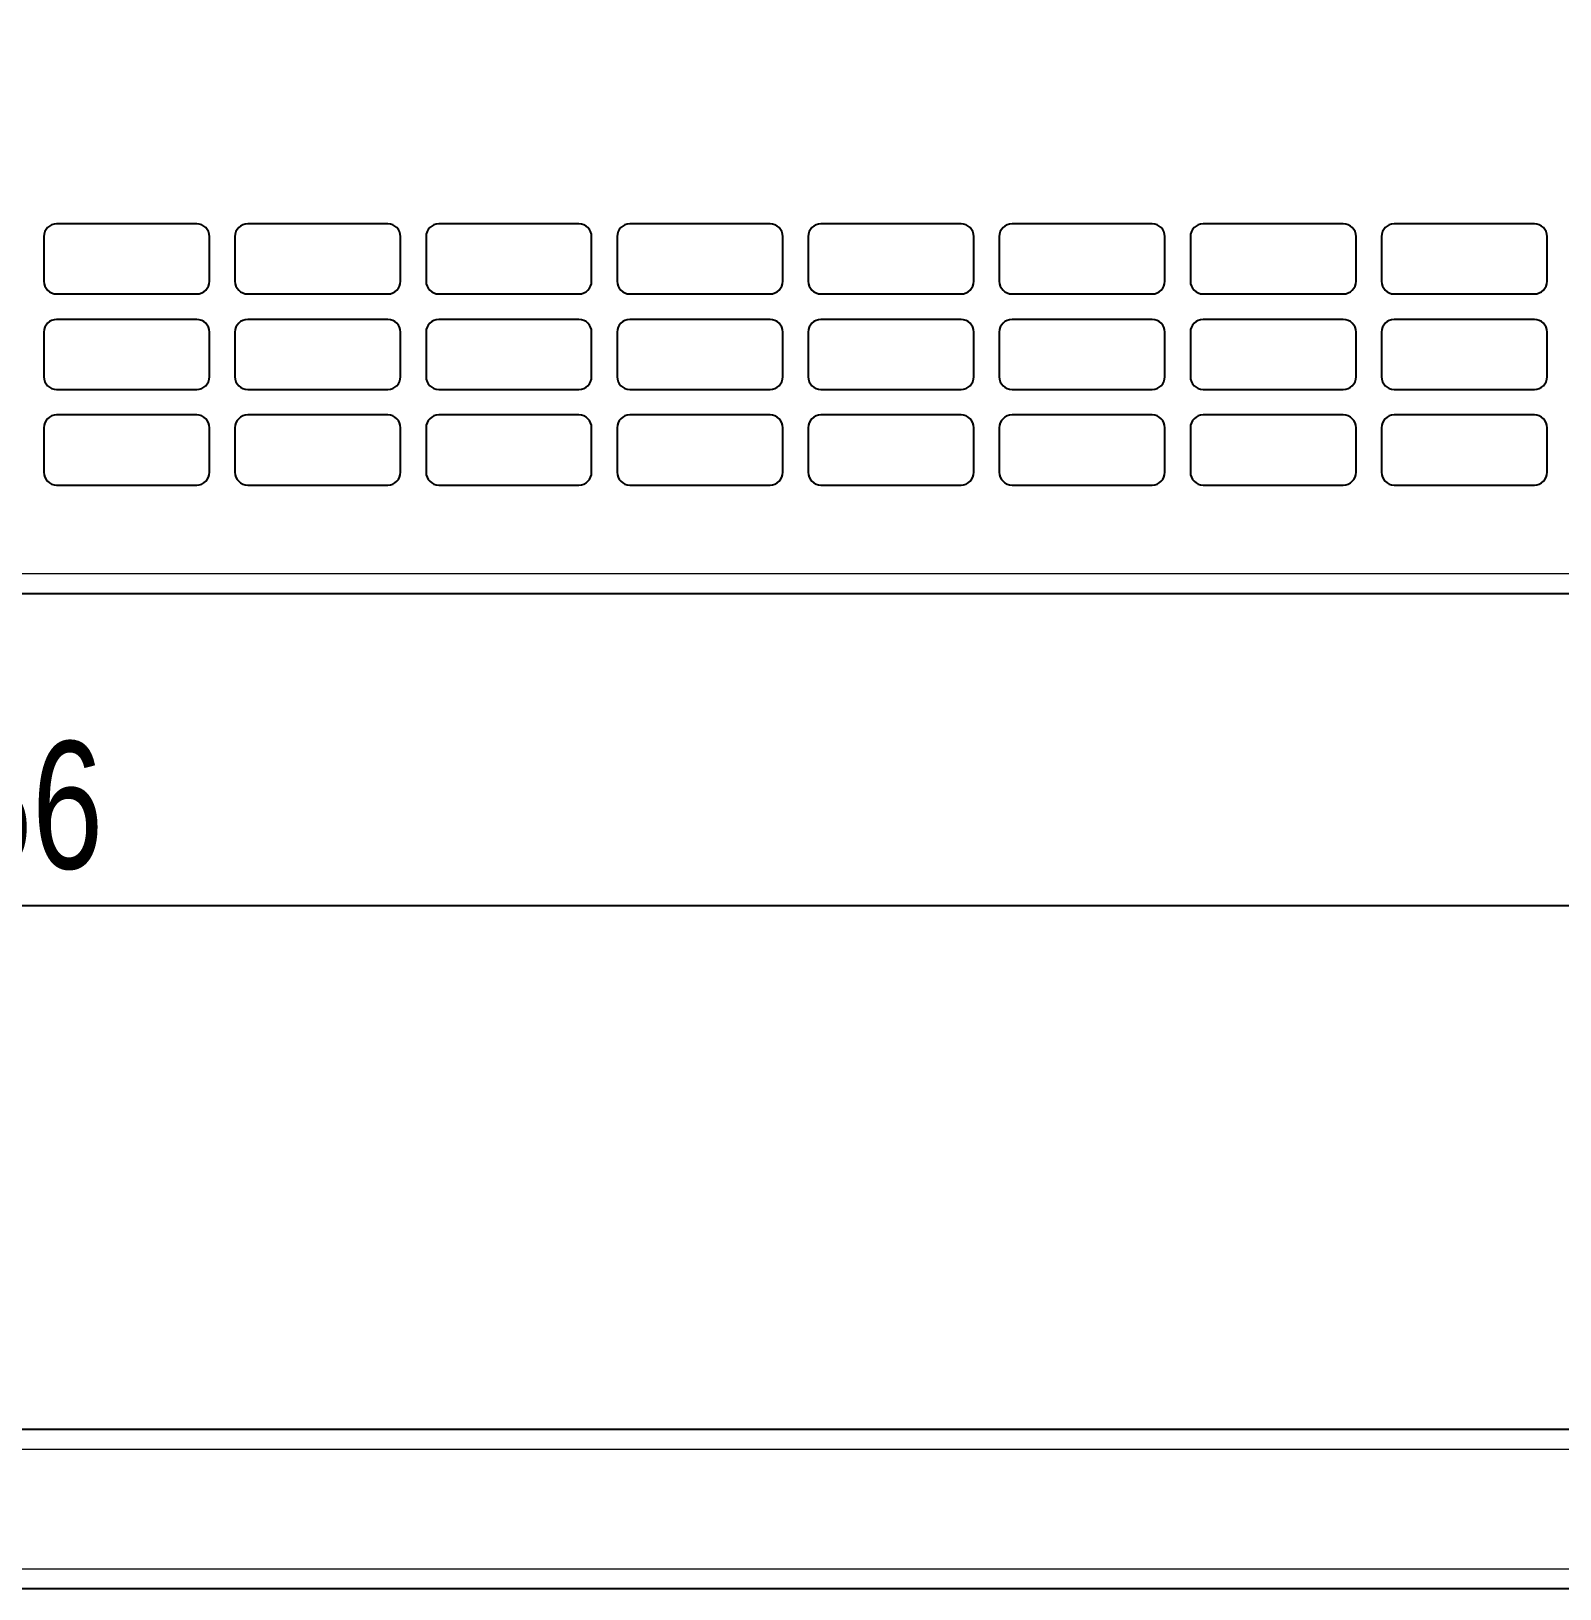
# Model space of a CAD drawing. Header units: millimetres. Extents: x -815 to 1480, y 650 to 1898.
# Drawn here: x -267.1 to -27.1, y 702.1 to 946.7 of the extents above; entities that cross this region are included whole.
import ezdxf

# ---------------------------------------------------------------- set-up
doc = ezdxf.new("R2010")
doc.units = ezdxf.units.MM
doc.layers.add('FORMAT', color=7, linetype='Continuous')
doc.styles.add('SLDTEXTSTYLE0', font='TXT', dxfattribs={"width": 0.75})
doc.dimstyles.new('SLDDIMSTYLE0', dxfattribs={"dimtxt": 20, "dimasz": 10, "dimexe": 0, "dimexo": 0.0625, "dimgap": 5, "dimtad": 2, "dimdec": 1, "dimrnd": 1e-09, "dimzin": 12, "dimdsep": 46, "dimtxsty": 'SLDTEXTSTYLE0', "dimsah": 1, "dimcen": 0.09, "dimadec": 0, "dimazin": 3, "dimtfac": 1, "dimtofl": 0, "dimtmove": 0, "dimatfit": 3, "dimfxl": 0, "dimfrac": 2, "dimtolj": 1, "dimtzin": 12, "dimarcsym": 0})

# ---------------------------------------------------------------- blocks, each defined once
blk = doc.blocks.new('_D_4')
at = {"layer": 'FORMAT'}
for p, q in [((-695.06, 1299.89), (-695.06, 808.4)), ((160.94, 1299.89), (160.94, 808.4)), ((-695.06, 809.4), (160.94, 809.4))]:
    blk.add_line(p, q, dxfattribs=at)
for points in [[(-695.06, 809.4), (-685.06, 807.86), (-685.06, 810.94)], [(160.94, 809.4), (150.94, 810.94), (150.94, 807.86)]]:
    blk.add_solid(points, dxfattribs=at)
at = {"layer": 'FORMAT', "insert": (-289.22, 835.18), "char_height": 20, "attachment_point": 1, "style": 'SLDTEXTSTYLE0'}
blk.add_mtext('856', dxfattribs=at)

msp = doc.modelspace()

# ---------------------------------------------------------------- linework, layer by layer
at = {"color": 7, "linetype": 'Continuous', "lineweight": 25}
for p, q in [((-241.06, 916.4), (-263.06, 916.4)), ((-211.06, 916.4), (-233.06, 916.4)), ((-181.06, 916.4), (-203.06, 916.4)), ((-151.06, 916.4), (-173.06, 916.4)), ((-121.06, 916.4), (-143.06, 916.4)), ((-91.06, 916.4), (-113.06, 916.4)), ((-61.06, 916.4), (-83.06, 916.4)), ((-31.06, 916.4), (-53.06, 916.4)), ((-265.06, 914.4), (-265.06, 907.4)), ((-239.06, 907.4), (-239.06, 914.4)), ((-235.06, 914.4), (-235.06, 907.4)), ((-209.06, 907.4), (-209.06, 914.4)), ((-205.06, 914.4), (-205.06, 907.4)), ((-179.06, 907.4), (-179.06, 914.4)), ((-175.06, 914.4), (-175.06, 907.4)), ((-149.06, 907.4), (-149.06, 914.4)), ((-145.06, 914.4), (-145.06, 907.4)), ((-119.06, 907.4), (-119.06, 914.4)), ((-115.06, 914.4), (-115.06, 907.4)), ((-89.06, 907.4), (-89.06, 914.4)), ((-85.06, 914.4), (-85.06, 907.4)), ((-59.06, 907.4), (-59.06, 914.4)), ((-55.06, 914.4), (-55.06, 907.4)), ((-29.06, 907.4), (-29.06, 914.4)), ((-263.06, 905.4), (-241.06, 905.4)), ((-233.06, 905.4), (-211.06, 905.4)), ((-203.06, 905.4), (-181.06, 905.4)), ((-173.06, 905.4), (-151.06, 905.4)), ((-143.06, 905.4), (-121.06, 905.4)), ((-113.06, 905.4), (-91.06, 905.4)), ((-83.06, 905.4), (-61.06, 905.4)), ((-53.06, 905.4), (-31.06, 905.4)), ((-241.06, 901.4), (-263.06, 901.4)), ((-211.06, 901.4), (-233.06, 901.4)), ((-181.06, 901.4), (-203.06, 901.4)), ((-151.06, 901.4), (-173.06, 901.4)), ((-121.06, 901.4), (-143.06, 901.4)), ((-91.06, 901.4), (-113.06, 901.4)), ((-61.06, 901.4), (-83.06, 901.4)), ((-31.06, 901.4), (-53.06, 901.4)), ((-265.06, 899.4), (-265.06, 892.4)), ((-239.06, 892.4), (-239.06, 899.4)), ((-235.06, 899.4), (-235.06, 892.4)), ((-209.06, 892.4), (-209.06, 899.4)), ((-205.06, 899.4), (-205.06, 892.4)), ((-179.06, 892.4), (-179.06, 899.4)), ((-175.06, 899.4), (-175.06, 892.4)), ((-149.06, 892.4), (-149.06, 899.4)), ((-145.06, 899.4), (-145.06, 892.4)), ((-119.06, 892.4), (-119.06, 899.4)), ((-115.06, 899.4), (-115.06, 892.4)), ((-89.06, 892.4), (-89.06, 899.4)), ((-85.06, 899.4), (-85.06, 892.4)), ((-59.06, 892.4), (-59.06, 899.4)), ((-55.06, 899.4), (-55.06, 892.4)), ((-29.06, 892.4), (-29.06, 899.4)), ((-263.06, 890.4), (-241.06, 890.4)), ((-233.06, 890.4), (-211.06, 890.4)), ((-203.06, 890.4), (-181.06, 890.4)), ((-173.06, 890.4), (-151.06, 890.4)), ((-143.06, 890.4), (-121.06, 890.4)), ((-113.06, 890.4), (-91.06, 890.4)), ((-83.06, 890.4), (-61.06, 890.4)), ((-53.06, 890.4), (-31.06, 890.4)), ((-241.06, 886.4), (-263.06, 886.4)), ((-211.06, 886.4), (-233.06, 886.4)), ((-181.06, 886.4), (-203.06, 886.4)), ((-151.06, 886.4), (-173.06, 886.4)), ((-121.06, 886.4), (-143.06, 886.4)), ((-91.06, 886.4), (-113.06, 886.4)), ((-61.06, 886.4), (-83.06, 886.4)), ((-31.06, 886.4), (-53.06, 886.4)), ((-265.06, 884.4), (-265.06, 877.4)), ((-239.06, 877.4), (-239.06, 884.4)), ((-235.06, 884.4), (-235.06, 877.4)), ((-209.06, 877.4), (-209.06, 884.4)), ((-205.06, 884.4), (-205.06, 877.4)), ((-179.06, 877.4), (-179.06, 884.4)), ((-175.06, 884.4), (-175.06, 877.4)), ((-149.06, 877.4), (-149.06, 884.4)), ((-145.06, 884.4), (-145.06, 877.4)), ((-119.06, 877.4), (-119.06, 884.4)), ((-115.06, 884.4), (-115.06, 877.4)), ((-89.06, 877.4), (-89.06, 884.4)), ((-85.06, 884.4), (-85.06, 877.4)), ((-59.06, 877.4), (-59.06, 884.4)), ((-55.06, 884.4), (-55.06, 877.4)), ((-29.06, 877.4), (-29.06, 884.4)), ((-263.06, 875.4), (-241.06, 875.4)), ((-233.06, 875.4), (-211.06, 875.4)), ((-203.06, 875.4), (-181.06, 875.4)), ((-173.06, 875.4), (-151.06, 875.4)), ((-143.06, 875.4), (-121.06, 875.4)), ((-113.06, 875.4), (-91.06, 875.4)), ((-83.06, 875.4), (-61.06, 875.4)), ((-53.06, 875.4), (-31.06, 875.4)), ((-667.11, 858.39), (133.49, 858.39)), ((147.44, 727.13), (-681.56, 727.13)), ((144.59, 702.13), (-678.61, 702.13))]:
    msp.add_line(p, q, dxfattribs=at)
at = {"color": 8, "linetype": 'Continuous', "lineweight": 18}
for p, q in [((-667.11, 861.49), (133.49, 861.49)), ((147.44, 724.03), (-681.56, 724.03)), ((144.92, 705.23), (-678.94, 705.23))]:
    msp.add_line(p, q, dxfattribs=at)
at = {"color": 7, "linetype": 'Continuous', "lineweight": 25}
for centre, start, end in [((-263.06, 914.4), 90, 180), ((-241.06, 914.4), 0, 90), ((-233.06, 914.4), 90, 180), ((-211.06, 914.4), 0, 90), ((-203.06, 914.4), 90, 180), ((-181.06, 914.4), 0, 90), ((-173.06, 914.4), 90, 180), ((-151.06, 914.4), 0, 90), ((-143.06, 914.4), 90, 180), ((-121.06, 914.4), 0, 90), ((-113.06, 914.4), 90, 180), ((-91.06, 914.4), 0, 90), ((-83.06, 914.4), 90, 180), ((-61.06, 914.4), 0, 90), ((-53.06, 914.4), 90, 180), ((-31.06, 914.4), 0, 90), ((-263.06, 907.4), 180, 270), ((-241.06, 907.4), 270, 0), ((-233.06, 907.4), 180, 270), ((-211.06, 907.4), 270, 360), ((-203.06, 907.4), 180, 270), ((-181.06, 907.4), 270, 360), ((-173.06, 907.4), 180, 270), ((-151.06, 907.4), 270, 0), ((-143.06, 907.4), 180, 270), ((-121.06, 907.4), 270, 0), ((-113.06, 907.4), 180, 270), ((-91.06, 907.4), 270, 360), ((-83.06, 907.4), 180, 270), ((-61.06, 907.4), 270, 360), ((-53.06, 907.4), 180, 270), ((-31.06, 907.4), 270, 0), ((-263.06, 899.4), 90, 180), ((-241.06, 899.4), 0, 90), ((-233.06, 899.4), 90, 180), ((-211.06, 899.4), 0, 90), ((-203.06, 899.4), 90, 180), ((-181.06, 899.4), 0, 90), ((-173.06, 899.4), 90, 180), ((-151.06, 899.4), 0, 90), ((-143.06, 899.4), 90, 180), ((-121.06, 899.4), 0, 90), ((-113.06, 899.4), 90, 180), ((-91.06, 899.4), 0, 90), ((-83.06, 899.4), 90, 180), ((-61.06, 899.4), 0, 90), ((-53.06, 899.4), 90, 180), ((-31.06, 899.4), 0, 90), ((-263.06, 892.4), 180, 270), ((-241.06, 892.4), 270, 360), ((-233.06, 892.4), 180, 270), ((-211.06, 892.4), 270, 0), ((-203.06, 892.4), 180, 270), ((-181.06, 892.4), 270, 0), ((-173.06, 892.4), 180, 270), ((-151.06, 892.4), 270, 360), ((-143.06, 892.4), 180, 270), ((-121.06, 892.4), 270, 360), ((-113.06, 892.4), 180, 270), ((-91.06, 892.4), 270, 0), ((-83.06, 892.4), 180, 270), ((-61.06, 892.4), 270, 0), ((-53.06, 892.4), 180, 270), ((-31.06, 892.4), 270, 360), ((-263.06, 884.4), 90, 180), ((-241.06, 884.4), 0, 90), ((-233.06, 884.4), 90, 180), ((-211.06, 884.4), 0, 90), ((-203.06, 884.4), 90, 180), ((-181.06, 884.4), 0, 90), ((-173.06, 884.4), 90, 180), ((-151.06, 884.4), 0, 90), ((-143.06, 884.4), 90, 180), ((-121.06, 884.4), 0, 90), ((-113.06, 884.4), 90, 180), ((-91.06, 884.4), 0, 90), ((-83.06, 884.4), 90, 180), ((-61.06, 884.4), 0, 90), ((-53.06, 884.4), 90, 180), ((-31.06, 884.4), 0, 90), ((-263.06, 877.4), 180, 270), ((-241.06, 877.4), 270, 360), ((-233.06, 877.4), 180, 270), ((-211.06, 877.4), 270, 360), ((-203.06, 877.4), 180, 270), ((-181.06, 877.4), 270, 360), ((-173.06, 877.4), 180, 270), ((-151.06, 877.4), 270, 0), ((-143.06, 877.4), 180, 270), ((-121.06, 877.4), 270, 360), ((-113.06, 877.4), 180, 270), ((-91.06, 877.4), 270, 360), ((-83.06, 877.4), 180, 270), ((-61.06, 877.4), 270, 360), ((-53.06, 877.4), 180, 270), ((-31.06, 877.4), 270, 0)]:
    msp.add_arc(centre, 2, start, end, dxfattribs=at)

# ---------------------------------------------------------------- dimensions: what is measured, and where the dimension line sits
at = {"layer": 'FORMAT'}
dim = msp.add_linear_dim(base=(160.94, 809.4), p1=(-695.06, 1299.9), p2=(160.94, 1299.9), angle=0, dimstyle='SLDDIMSTYLE0', dxfattribs=at)
dim.commit()
dim.dimension.update_dxf_attribs({"geometry": '_D_4', "text_midpoint": (-267.06, 809.4), "dimtype": 160})

doc.saveas('drawing.dxf')
